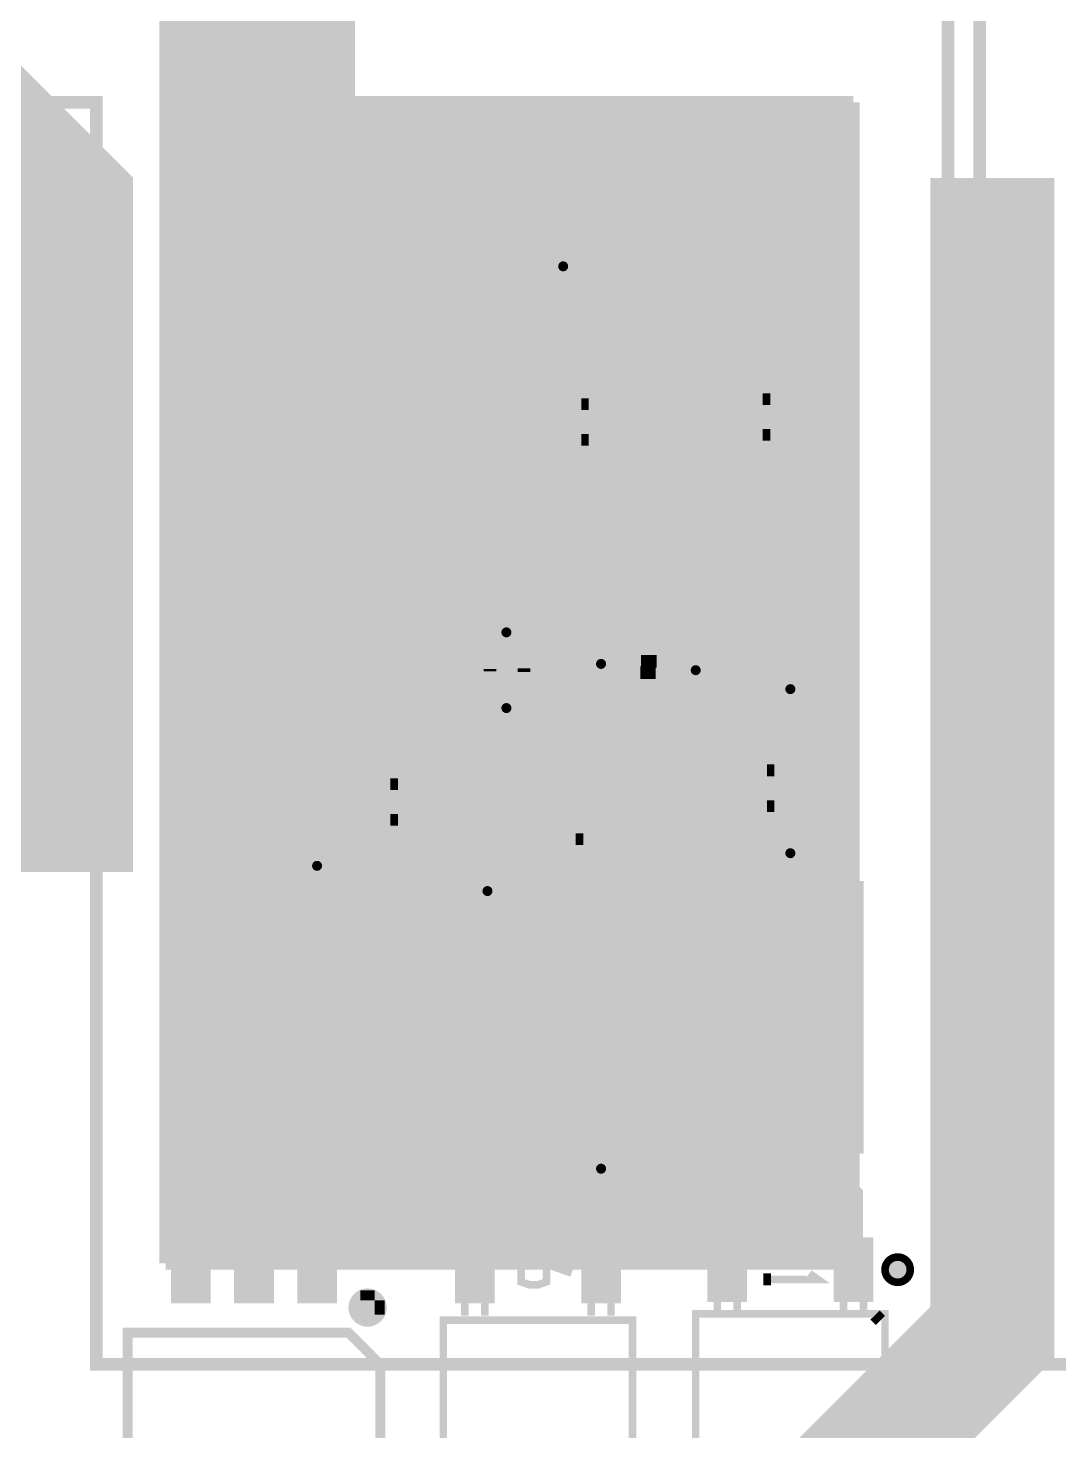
# Model space of a CAD drawing. Extents: x -11 to 221, y -93 to 178.
# Drawn here: x 67.21 to 87.96, y 118.04 to 146.27 of the extents above; entities that cross this region are included whole.
import ezdxf

# ---------------------------------------------------------------- set-up
doc = ezdxf.new("R2010")
doc.units = 0
doc.header["$MEASUREMENT"] = 0
doc.layers.get('0').update_dxf_attribs({"linetype": 'CONTINUOUS'})
for name, color, linetype in [('26-349-0_BOT', 7, 'CONTINUOUS'), ('26-349-0_DRD', 7, 'CONTINUOUS'), ('26-349-0_DRL', 2, 'CONTINUOUS'), ('26-349-0_FAB', 1, 'CONTINUOUS'), ('26-349-0_IN1', 3, 'CONTINUOUS'), ('26-349-0_IN2', 5, 'CONTINUOUS'), ('26-349-0_SMT', 14, 'CONTINUOUS'), ('26-349-0_SPT', 9, 'CONTINUOUS'), ('26-349-0_SST', 12, 'CONTINUOUS'), ('26-349-0_TOP', 11, 'CONTINUOUS'), ('THRUHOLE_TAP', 15, 'CONTINUOUS')]:
    doc.layers.add(name, color=color, linetype=linetype)

# ---------------------------------------------------------------- blocks, each defined once
blk = doc.blocks.new('ROUND_78')
at = {"const_width": 0.29972}
blk.add_lwpolyline([(-0.14986, 0, 1), (0.14986, 0, 1)], format="xyb", close=True, dxfattribs=at)
blk = doc.blocks.new('ROUND_82')
at = {"const_width": 0.29972}
blk.add_lwpolyline([(-0.14986, 0, 1), (0.14986, 0, 1)], format="xyb", close=True, dxfattribs=at)
blk = doc.blocks.new('ROUND_102')
at = {"const_width": 0.10033}
blk.add_lwpolyline([(-0.050164, 0, 1), (0.050164, 0, 1)], format="xyb", close=True, dxfattribs=at)
blk = doc.blocks.new('RECTANGLE_3')
blk.add_solid([(0.4826, 0.4064), (0.4826, -0.4064), (-0.4826, 0.4064), (-0.4826, -0.4064)])
blk = doc.blocks.new('RECTANGLE_5')
blk.add_solid([(0.63627, 0.51308), (0.63627, -0.51308), (-0.63627, 0.51308), (-0.63627, -0.51308)])
blk = doc.blocks.new('RECTANGLE_13')
blk.add_solid([(0.9017, 0.508), (0.9017, -0.508), (-0.9017, 0.508), (-0.9017, -0.508)])
blk = doc.blocks.new('RECTANGLE_17')
blk.add_solid([(0.508, 0.635), (0.508, -0.635), (-0.508, 0.635), (-0.508, -0.635)])
blk = doc.blocks.new('RECTANGLE_11')
blk.add_solid([(0.40005, 0.84963), (0.40005, -0.84963), (-0.40005, 0.84963), (-0.40005, -0.84963)])
blk = doc.blocks.new('RECTANGLE_12')
blk.add_solid([(0.40005, 0.65024), (0.40005, -0.65024), (-0.40005, 0.65024), (-0.40005, -0.65024)])
blk = doc.blocks.new('ROUND_88')
at = {"const_width": 0.10033}
blk.add_lwpolyline([(-0.050164, 0, 1), (0.050164, 0, 1)], format="xyb", close=True, dxfattribs=at)

msp = doc.modelspace()

# ---------------------------------------------------------------- linework, layer by layer
at = {"layer": '26-349-0_DRD', "const_width": 0.254}
for points in [[(76.708, 142.748), (76.708, 140.208)], [(79.248, 142.748), (76.708, 142.748)], [(79.248, 142.748), (76.708, 140.208)], [(79.248, 140.208), (76.708, 142.748)], [(76.708, 142.748), (76.708, 140.208)], [(79.248, 142.748), (76.708, 142.748)], [(79.248, 142.748), (76.708, 140.208)], [(79.248, 140.208), (76.708, 142.748)], [(79.248, 140.208), (79.248, 142.748)], [(79.248, 140.208), (79.248, 142.748)], [(76.708, 140.208), (79.248, 140.208)], [(76.708, 140.208), (79.248, 140.208)], [(75.565, 135.382), (75.565, 132.842)], [(78.105, 135.382), (75.565, 135.382)], [(78.105, 135.382), (75.565, 132.842)], [(78.105, 132.842), (75.565, 135.382)], [(75.565, 135.382), (75.565, 132.842)], [(78.105, 135.382), (75.565, 135.382)], [(78.105, 135.382), (75.565, 132.842)], [(78.105, 132.842), (75.565, 135.382)], [(75.565, 135.382), (75.565, 132.842)], [(78.105, 135.382), (75.565, 135.382)], [(78.105, 135.382), (75.565, 132.842)], [(78.105, 132.842), (75.565, 135.382)], [(78.105, 132.842), (78.105, 135.382)], [(78.105, 132.842), (78.105, 135.382)], [(78.105, 132.842), (78.105, 135.382)], [(77.47, 134.747), (77.47, 132.207)], [(80.01, 134.747), (77.47, 134.747)], [(80.01, 134.747), (77.47, 132.207)], [(80.01, 132.207), (77.47, 134.747)], [(77.47, 134.747), (77.47, 132.207)], [(80.01, 134.747), (77.47, 134.747)], [(80.01, 134.747), (77.47, 132.207)], [(80.01, 132.207), (77.47, 134.747)], [(79.375, 134.62), (79.375, 132.08)], [(81.915, 134.62), (79.375, 134.62)], [(81.915, 134.62), (79.375, 132.08)], [(81.915, 132.08), (79.375, 134.62)], [(80.01, 132.207), (80.01, 134.747)], [(80.01, 132.207), (80.01, 134.747)], [(81.915, 132.08), (81.915, 134.62)], [(81.28, 134.239), (81.28, 131.699)], [(83.82, 134.239), (81.28, 134.239)], [(83.82, 134.239), (81.28, 131.699)], [(83.82, 131.699), (81.28, 134.239)], [(83.82, 131.699), (83.82, 134.239)], [(75.565, 133.858), (75.565, 131.318)], [(78.105, 133.858), (75.565, 133.858)], [(78.105, 133.858), (75.565, 131.318)], [(78.105, 131.318), (75.565, 133.858)], [(75.565, 133.858), (75.565, 131.318)], [(78.105, 133.858), (75.565, 133.858)], [(78.105, 133.858), (75.565, 131.318)], [(78.105, 131.318), (75.565, 133.858)], [(78.105, 131.318), (78.105, 133.858)], [(78.105, 131.318), (78.105, 133.858)], [(75.565, 132.842), (78.105, 132.842)], [(75.565, 132.842), (78.105, 132.842)], [(75.565, 132.842), (78.105, 132.842)], [(77.47, 132.207), (80.01, 132.207)], [(77.47, 132.207), (80.01, 132.207)], [(79.375, 132.08), (81.915, 132.08)], [(81.28, 131.699), (83.82, 131.699)], [(75.565, 131.318), (78.105, 131.318)], [(75.565, 131.318), (78.105, 131.318)], [(81.28, 130.937), (81.28, 128.397)], [(83.82, 130.937), (81.28, 130.937)], [(83.82, 130.937), (81.28, 128.397)], [(83.82, 128.397), (81.28, 130.937)], [(81.28, 130.937), (81.28, 128.397)], [(83.82, 130.937), (81.28, 130.937)], [(83.82, 130.937), (81.28, 128.397)], [(83.82, 128.397), (81.28, 130.937)], [(83.82, 128.397), (83.82, 130.937)], [(83.82, 128.397), (83.82, 130.937)], [(71.755, 130.683), (71.755, 128.143)], [(74.295, 130.683), (71.755, 130.683)], [(74.295, 130.683), (71.755, 128.143)], [(74.295, 128.143), (71.755, 130.683)], [(71.755, 130.683), (71.755, 128.143)], [(74.295, 130.683), (71.755, 130.683)], [(74.295, 130.683), (71.755, 128.143)], [(74.295, 128.143), (71.755, 130.683)], [(74.295, 128.143), (74.295, 130.683)], [(74.295, 128.143), (74.295, 130.683)], [(77.724, 127.635), (75.184, 130.175), (75.184, 127.635)], [(75.184, 130.175), (75.184, 127.635)], [(77.724, 130.175), (75.184, 130.175)], [(77.724, 130.175), (75.184, 127.635)], [(77.724, 130.175), (75.184, 130.175)], [(77.724, 130.175), (75.184, 127.635)], [(77.724, 127.635), (75.184, 130.175)], [(77.724, 127.635), (77.724, 130.175)], [(77.724, 127.635), (77.724, 130.175)], [(81.28, 128.397), (83.82, 128.397)], [(81.28, 128.397), (83.82, 128.397)], [(71.755, 128.143), (74.295, 128.143)], [(71.755, 128.143), (74.295, 128.143)], [(75.184, 127.635), (77.724, 127.635)], [(75.184, 127.635), (77.724, 127.635)], [(77.47, 124.587), (77.47, 122.047)], [(80.01, 124.587), (77.47, 124.587)], [(80.01, 124.587), (77.47, 122.047)], [(80.01, 122.047), (77.47, 124.587)], [(80.01, 122.047), (80.01, 124.587)], [(77.47, 122.047), (80.01, 122.047)]]:
    msp.add_lwpolyline(points, dxfattribs=at)
at = {"layer": '26-349-0_DRL', "const_width": 2.49936}
for points in [[(68.072, 129.286), (68.072, 142.748), (66.04, 144.78), (49.657, 144.78), (48.006, 146.431), (32.893, 146.431), (11.684, 167.64), (8.128, 167.64)], [(68.199, 116.586), (83.185, 116.586), (86.614, 120.015), (86.614, 143.256)]]:
    msp.add_lwpolyline(points, dxfattribs=at)
at = {"layer": '26-349-0_FAB', "const_width": 0.254}
for points in [[(1.27, 146.05), (0, 146.05), (0, 154.94), (10.16, 154.94), (10.16, 173.99), (85.725, 173.99), (85.725, 119.38), (68.58, 119.38), (68.58, 144.78), (33.655, 144.78), (29.21, 149.225), (29.21, 153.67), (10.16, 153.67), (10.16, 146.05), (1.27, 146.05)], [(86.36, 119.38), (180.34, 119.38), (180.34, 173.99), (86.36, 173.99), (86.36, 119.38)]]:
    msp.add_lwpolyline(points, dxfattribs=at)
at = {"layer": '26-349-0_IN1', "const_width": 0.254}
for points in [[(70.3326, 174.625), (70.3326, 121.412)], [(70.5612, 174.625), (70.5612, 121.412)], [(70.7898, 174.625), (70.7898, 121.412)], [(71.0184, 174.625), (71.0184, 121.412)], [(71.247, 174.625), (71.247, 121.412)], [(71.4756, 174.625), (71.4756, 121.412)], [(71.7042, 174.625), (71.7042, 121.412)], [(71.9328, 174.625), (71.9328, 121.412)], [(72.1614, 174.625), (72.1614, 121.412)], [(72.39, 174.625), (72.39, 121.412)], [(72.6186, 174.625), (72.6186, 121.412)], [(72.8472, 174.625), (72.8472, 121.412)], [(73.0758, 174.625), (73.0758, 121.412)], [(73.3044, 174.625), (73.3044, 121.412)], [(73.533, 174.625), (73.533, 121.412)], [(73.66, 174.625), (73.66, 144.78)], [(70.104, 155.69692), (70.104, 121.412)], [(69.977, 146.558), (69.977, 121.412)], [(73.66, 146.3294), (69.977, 146.3294)], [(73.66, 146.1008), (69.977, 146.1008)], [(73.66, 145.8722), (69.977, 145.8722)], [(73.66, 145.6436), (69.977, 145.6436)], [(73.66, 145.415), (69.977, 145.415)], [(73.66, 145.1864), (69.977, 145.1864)], [(73.66, 144.9578), (69.977, 144.9578)], [(83.82, 144.7292), (69.977, 144.7292)], [(83.82, 144.78), (73.66, 144.78)], [(73.7616, 144.78), (73.7616, 121.412)], [(73.9902, 144.78), (73.9902, 121.412)], [(74.2188, 144.78), (74.2188, 121.412)], [(74.4474, 144.78), (74.4474, 121.412)], [(74.676, 144.78), (74.676, 121.412)], [(74.9046, 144.78), (74.9046, 121.412)], [(75.1332, 144.78), (75.1332, 121.412)], [(75.3618, 144.78), (75.3618, 121.412)], [(75.5904, 144.78), (75.5904, 121.412)], [(75.819, 144.78), (75.819, 129.40284)], [(76.0476, 144.78), (76.0476, 134.29234)], [(76.2762, 144.78), (76.2762, 134.69366)], [(76.5048, 144.78), (76.5048, 134.8486)], [(76.7334, 144.78), (76.7334, 134.9121)], [(76.962, 144.78), (76.962, 134.90956)], [(77.1906, 144.78), (77.1906, 141.65834)], [(77.4192, 144.78), (77.4192, 142.05966)], [(77.6478, 144.78), (77.6478, 142.2146)], [(77.8764, 144.78), (77.8764, 142.2781)], [(78.105, 144.78), (78.105, 142.27556)], [(78.3336, 144.78), (78.3336, 142.2019)], [(78.5622, 144.78), (78.5622, 142.03426)], [(78.7908, 144.78), (78.7908, 134.28218)], [(79.0194, 144.78), (79.0194, 134.23392)], [(79.248, 144.78), (79.248, 134.10438)], [(79.4766, 144.78), (79.4766, 133.8072)], [(79.7052, 144.78), (79.7052, 121.412)], [(79.9338, 144.78), (79.9338, 133.73354)], [(80.1624, 144.78), (80.1624, 133.9977)], [(80.391, 144.78), (80.391, 134.11708)], [(80.6196, 144.78), (80.6196, 134.15772)], [(80.8482, 144.78), (80.8482, 134.13232)], [(81.0768, 144.78), (81.0768, 134.03326)], [(81.3054, 144.78), (81.3054, 133.81482)], [(81.534, 144.78), (81.534, 121.412)], [(81.7626, 144.78), (81.7626, 121.412)], [(81.9912, 144.78), (81.9912, 121.412)], [(82.2198, 144.78), (82.2198, 121.412)], [(82.4484, 144.78), (82.4484, 121.412)], [(82.677, 144.78), (82.677, 121.412)], [(82.9056, 144.78), (82.9056, 121.412)], [(83.1342, 144.78), (83.1342, 121.412)], [(83.3628, 144.78), (83.3628, 121.412)], [(83.5914, 144.78), (83.5914, 121.412)], [(83.82, 144.78), (83.82, 121.412)], [(83.82, 144.5006), (69.977, 144.5006)], [(83.82, 144.272), (69.977, 144.272)], [(83.82, 144.0434), (69.977, 144.0434)], [(83.82, 143.8148), (69.977, 143.8148)], [(83.82, 143.5862), (69.977, 143.5862)], [(83.82, 143.3576), (69.977, 143.3576)], [(83.82, 143.129), (69.977, 143.129)], [(83.82, 142.9004), (69.977, 142.9004)], [(83.82, 142.6718), (69.977, 142.6718)], [(83.82, 142.4432), (69.977, 142.4432)], [(77.64526, 142.2146), (69.977, 142.2146)], [(83.82, 142.2146), (78.3082, 142.2146)], [(77.35062, 141.986), (69.977, 141.986)], [(83.82, 141.986), (78.60538, 141.986)], [(77.21854, 141.7574), (69.977, 141.7574)], [(83.82, 141.7574), (78.73492, 141.7574)], [(77.17028, 141.5288), (69.977, 141.5288)], [(83.82, 141.5288), (78.78318, 141.5288)], [(77.1906, 141.3002), (69.977, 141.3002)], [(77.2795, 141.0716), (69.977, 141.0716)], [(77.1906, 141.29766), (77.1906, 134.8359)], [(83.82, 141.0716), (78.6765, 141.0716)], [(83.82, 141.3002), (78.7654, 141.3002)], [(77.47762, 140.843), (69.977, 140.843)], [(77.4192, 140.8938), (77.4192, 134.66826)], [(83.82, 140.843), (78.47584, 140.843)], [(78.5622, 140.9192), (78.5622, 134.2644)], [(83.82, 140.6144), (69.977, 140.6144)], [(77.6478, 140.7414), (77.6478, 121.412)], [(77.8764, 140.67536), (77.8764, 121.412)], [(78.105, 140.68044), (78.105, 133.97484)], [(78.3336, 140.75156), (78.3336, 134.1755)], [(83.82, 140.3858), (69.977, 140.3858)], [(83.82, 140.1572), (69.977, 140.1572)], [(83.82, 139.9286), (69.977, 139.9286)], [(83.82, 139.7), (69.977, 139.7)], [(83.82, 139.4714), (69.977, 139.4714)], [(83.82, 139.2428), (69.977, 139.2428)], [(83.82, 139.0142), (69.977, 139.0142)], [(83.82, 138.7856), (69.977, 138.7856)], [(83.82, 138.557), (69.977, 138.557)], [(83.82, 138.3284), (69.977, 138.3284)], [(83.82, 138.0998), (69.977, 138.0998)], [(83.82, 137.8712), (69.977, 137.8712)], [(83.82, 137.6426), (69.977, 137.6426)], [(83.82, 137.414), (69.977, 137.414)], [(83.82, 137.1854), (69.977, 137.1854)], [(83.82, 136.9568), (69.977, 136.9568)], [(83.82, 136.7282), (69.977, 136.7282)], [(83.82, 136.4996), (69.977, 136.4996)], [(83.82, 136.271), (69.977, 136.271)], [(83.82, 136.0424), (69.977, 136.0424)], [(83.82, 135.8138), (69.977, 135.8138)], [(83.82, 135.5852), (69.977, 135.5852)], [(83.82, 135.3566), (69.977, 135.3566)], [(83.82, 135.128), (69.977, 135.128)], [(76.65466, 134.8994), (69.977, 134.8994)], [(83.82, 134.8994), (77.01534, 134.8994)], [(76.2508, 134.6708), (69.977, 134.6708)], [(83.82, 134.6708), (77.41666, 134.6708)], [(76.0984, 134.4422), (69.977, 134.4422)], [(83.82, 134.4422), (77.5716, 134.4422)], [(76.03236, 134.2136), (69.977, 134.2136)], [(78.40726, 134.2136), (77.6351, 134.2136)], [(83.82, 134.2136), (79.0702, 134.2136)], [(76.03744, 133.985), (69.977, 133.985)], [(76.10856, 133.7564), (69.977, 133.7564)], [(76.0476, 133.93166), (76.0476, 132.76834)], [(77.98054, 133.7564), (77.5589, 133.7564)], [(78.11262, 133.985), (77.63256, 133.985)], [(80.14462, 133.985), (79.36738, 133.985)], [(79.9465, 133.7564), (79.49692, 133.7564)], [(83.82, 133.985), (81.14284, 133.985)], [(83.82, 133.7564), (81.3435, 133.7564)], [(76.2762, 133.5278), (69.977, 133.5278)], [(76.2762, 133.5278), (76.2762, 133.16966)], [(77.93228, 133.5278), (77.39126, 133.5278)], [(77.4192, 133.5532), (77.4192, 133.14426)], [(79.8576, 133.5278), (79.54518, 133.5278)], [(83.82, 133.5278), (81.4324, 133.5278)], [(76.45146, 133.2992), (69.977, 133.2992)], [(76.5048, 133.3754), (76.5048, 133.3246)], [(77.1906, 133.38556), (77.1906, 133.3119)], [(77.9526, 133.2992), (77.21854, 133.2992)], [(79.4766, 133.14426), (79.4766, 123.6472)], [(79.83728, 133.2992), (79.5274, 133.2992)], [(83.82, 133.2992), (81.45018, 133.2992)], [(76.1873, 133.0706), (69.977, 133.0706)], [(78.0415, 133.0706), (77.4827, 133.0706)], [(78.105, 132.97662), (78.105, 123.81484)], [(79.88554, 133.0706), (79.4385, 133.0706)], [(79.9338, 132.96646), (79.9338, 121.412)], [(81.3054, 132.88518), (81.3054, 121.412)], [(83.82, 133.0706), (81.40192, 133.0706)], [(76.06792, 132.842), (69.977, 132.842)], [(76.02728, 132.6134), (69.977, 132.6134)], [(78.23962, 132.842), (77.60208, 132.842)], [(80.31226, 132.6134), (77.64272, 132.6134)], [(78.3336, 132.7785), (78.3336, 124.0155)], [(78.5622, 132.6896), (78.5622, 124.1044)], [(78.7908, 132.66928), (78.7908, 124.12218)], [(79.0194, 132.71754), (79.0194, 124.07392)], [(80.01762, 132.842), (79.23784, 132.842)], [(79.248, 132.84962), (79.248, 123.94438)], [(80.1624, 132.7023), (80.1624, 121.412)], [(80.391, 132.58292), (80.391, 121.412)], [(83.82, 132.6134), (80.9752, 132.6134)], [(81.0768, 132.66674), (81.0768, 121.412)], [(83.82, 132.842), (81.27238, 132.842)], [(76.05268, 132.3848), (69.977, 132.3848)], [(76.0476, 132.40766), (76.0476, 129.6035)], [(83.82, 132.3848), (77.61732, 132.3848)], [(80.6196, 132.54228), (80.6196, 121.412)], [(80.8482, 132.56768), (80.8482, 121.412)], [(76.15174, 132.1562), (69.977, 132.1562)], [(77.4192, 132.0292), (77.4192, 121.412)], [(83.82, 132.1562), (77.51826, 132.1562)], [(76.37018, 131.9276), (69.977, 131.9276)], [(76.2762, 132.0038), (76.2762, 129.6924)], [(76.5048, 131.8514), (76.5048, 129.71018)], [(76.7334, 131.78536), (76.7334, 129.66192)], [(76.962, 131.79044), (76.962, 129.53238)], [(77.1906, 131.86156), (77.1906, 129.2352)], [(83.82, 131.9276), (77.29982, 131.9276)], [(83.82, 131.699), (69.977, 131.699)], [(83.82, 131.4704), (69.977, 131.4704)], [(83.82, 131.2418), (69.977, 131.2418)], [(83.82, 131.0132), (69.977, 131.0132)], [(83.82, 130.7846), (69.977, 130.7846)], [(83.82, 130.556), (69.977, 130.556)], [(83.82, 130.3274), (69.977, 130.3274)], [(83.82, 130.0988), (69.977, 130.0988)], [(83.82, 129.8702), (69.977, 129.8702)], [(76.12126, 129.6416), (69.977, 129.6416)], [(83.82, 129.6416), (76.7842, 129.6416)], [(75.82662, 129.413), (69.977, 129.413)], [(83.82, 129.413), (77.08138, 129.413)], [(75.69454, 129.1844), (69.977, 129.1844)], [(75.64628, 128.9558), (69.977, 128.9558)], [(83.82, 129.1844), (77.21092, 129.1844)], [(83.82, 128.9558), (77.25918, 128.9558)], [(75.6666, 128.7272), (69.977, 128.7272)], [(83.82, 128.7272), (77.2414, 128.7272)], [(75.7555, 128.4986), (69.977, 128.4986)], [(75.819, 128.40462), (75.819, 121.412)], [(83.82, 128.4986), (77.1525, 128.4986)], [(77.1906, 128.57226), (77.1906, 121.412)], [(75.95362, 128.27), (69.977, 128.27)], [(76.0476, 128.2065), (76.0476, 121.412)], [(76.2762, 128.1176), (76.2762, 121.412)], [(76.5048, 128.09728), (76.5048, 121.412)], [(76.7334, 128.14554), (76.7334, 121.412)], [(83.82, 128.27), (76.95184, 128.27)], [(76.962, 128.27762), (76.962, 121.412)], [(83.82, 128.0414), (69.977, 128.0414)], [(83.82, 127.8128), (69.977, 127.8128)], [(83.82, 127.5842), (69.977, 127.5842)], [(83.82, 127.3556), (69.977, 127.3556)], [(83.82, 127.127), (69.977, 127.127)], [(83.82, 126.8984), (69.977, 126.8984)], [(83.82, 126.6698), (69.977, 126.6698)], [(83.82, 126.4412), (69.977, 126.4412)], [(83.82, 126.2126), (69.977, 126.2126)], [(83.82, 125.984), (69.977, 125.984)], [(83.82, 125.7554), (69.977, 125.7554)], [(83.82, 125.5268), (69.977, 125.5268)], [(83.82, 125.2982), (69.977, 125.2982)], [(83.82, 125.0696), (69.977, 125.0696)], [(83.82, 124.841), (69.977, 124.841)], [(83.82, 124.6124), (69.977, 124.6124)], [(83.82, 124.3838), (69.977, 124.3838)], [(83.82, 124.1552), (69.977, 124.1552)], [(78.20914, 123.9266), (69.977, 123.9266)], [(83.82, 123.9266), (79.26832, 123.9266)], [(78.02626, 123.698), (69.977, 123.698)], [(83.82, 123.698), (79.4512, 123.698)], [(77.94752, 123.4694), (69.977, 123.4694)], [(83.82, 123.4694), (79.53248, 123.4694)], [(77.93482, 123.2408), (69.977, 123.2408)], [(77.9907, 123.0122), (69.977, 123.0122)], [(79.4766, 122.98426), (79.4766, 121.412)], [(83.82, 123.0122), (79.48676, 123.0122)], [(83.82, 123.2408), (79.54264, 123.2408)], [(78.13294, 122.7836), (69.977, 122.7836)], [(78.105, 122.81662), (78.105, 121.412)], [(83.82, 122.7836), (79.34706, 122.7836)], [(78.47076, 122.555), (69.977, 122.555)], [(78.3336, 122.6185), (78.3336, 121.412)], [(78.5622, 122.5296), (78.5622, 121.412)], [(78.7908, 122.50928), (78.7908, 121.412)], [(83.82, 122.555), (79.0067, 122.555)], [(79.0194, 122.55754), (79.0194, 121.412)], [(79.248, 122.68962), (79.248, 121.412)], [(83.82, 122.3264), (69.977, 122.3264)], [(83.82, 122.0978), (69.977, 122.0978)], [(83.82, 121.8692), (69.977, 121.8692)], [(83.82, 121.6406), (69.977, 121.6406)], [(83.82, 121.412), (69.977, 121.412)]]:
    msp.add_lwpolyline(points, dxfattribs=at)
for points in [[(77.978, 142.28572, 0.4142136), (77.17028, 141.478)], [(78.78572, 141.478, 0.4142136), (77.978, 142.28572)], [(77.17028, 141.478, 0.4142136), (77.978, 140.67028)], [(77.978, 140.67028, 0.4142136), (78.78572, 141.478)], [(76.835, 134.91972, 0.4142136), (76.02728, 134.112)], [(76.835, 134.91972, 0.4142136), (76.02728, 134.112)], [(77.64272, 134.112, 0.4142136), (76.835, 134.91972)], [(77.64272, 134.112, 0.4142136), (76.835, 134.91972)], [(78.74, 134.28472, 0.4142136), (77.93228, 133.477)], [(78.74, 134.28472, 0.4142136), (77.93228, 133.477)], [(79.54772, 133.477, 0.4142136), (78.74, 134.28472)], [(79.54772, 133.477, 0.4142136), (78.74, 134.28472)], [(76.02728, 134.112, 0.3178911), (76.56576, 133.35)], [(76.02728, 134.112, 0.3178911), (76.56576, 133.35)], [(77.1017, 133.35, 0.3187081), (77.64272, 134.112)], [(77.1017, 133.35, 0.3187081), (77.64272, 134.112)], [(80.645, 134.15772, 0.4142136), (79.83728, 133.35)], [(81.45272, 133.35, 0.4142136), (80.645, 134.15772)], [(77.93228, 133.477, 0.4142136), (78.74, 132.66928)], [(77.93228, 133.477, 0.4142136), (78.74, 132.66928)], [(78.74, 132.66928, 0.4142136), (79.54772, 133.477)], [(78.74, 132.66928, 0.4142136), (79.54772, 133.477)], [(76.56576, 133.35, 0.3178916), (76.02728, 132.588)], [(77.64272, 132.588, 0.3187087), (77.1017, 133.35)], [(79.83728, 133.35, 0.4142136), (80.645, 132.54228)], [(80.645, 132.54228, 0.4142136), (81.45272, 133.35)], [(76.02728, 132.588, 0.4142136), (76.835, 131.78028)], [(76.835, 131.78028, 0.4142136), (77.64272, 132.588)], [(76.454, 129.71272, 0.4142136), (75.64628, 128.905)], [(76.454, 129.71272, 0.4142136), (75.64628, 128.905)], [(77.26172, 128.905, 0.4142136), (76.454, 129.71272)], [(77.26172, 128.905, 0.4142136), (76.454, 129.71272)], [(75.64628, 128.905, 0.4142136), (76.454, 128.09728)], [(75.64628, 128.905, 0.4142136), (76.454, 128.09728)], [(76.454, 128.09728, 0.4142136), (77.26172, 128.905)], [(76.454, 128.09728, 0.4142136), (77.26172, 128.905)], [(78.74, 124.12472, 0.4142136), (77.93228, 123.317)], [(79.54772, 123.317, 0.4142136), (78.74, 124.12472)], [(77.93228, 123.317, 0.4142136), (78.74, 122.50928)], [(78.74, 122.50928, 0.4142136), (79.54772, 123.317)]]:
    msp.add_lwpolyline(points, format="xyb", dxfattribs=at)
at = {"layer": '26-349-0_IN2', "const_width": 0.254}
for points in [[(70.3326, 174.625), (70.3326, 121.412)], [(70.5612, 174.625), (70.5612, 121.412)], [(70.7898, 174.625), (70.7898, 121.412)], [(71.0184, 174.625), (71.0184, 121.412)], [(71.247, 174.625), (71.247, 121.412)], [(71.4756, 174.625), (71.4756, 121.412)], [(71.7042, 174.625), (71.7042, 121.412)], [(71.9328, 174.625), (71.9328, 121.412)], [(72.1614, 174.625), (72.1614, 121.412)], [(72.39, 174.625), (72.39, 129.91084)], [(72.6186, 174.625), (72.6186, 130.1115)], [(72.8472, 174.625), (72.8472, 130.2004)], [(73.0758, 174.625), (73.0758, 130.21818)], [(73.3044, 174.625), (73.3044, 130.16992)], [(73.533, 174.625), (73.533, 130.04038)], [(73.66, 174.625), (73.66, 144.78)], [(70.104, 155.69692), (70.104, 121.412)], [(69.977, 146.558), (69.977, 121.412)], [(73.66, 146.3294), (69.977, 146.3294)], [(73.66, 146.1008), (69.977, 146.1008)], [(73.66, 145.8722), (69.977, 145.8722)], [(73.66, 145.6436), (69.977, 145.6436)], [(73.66, 145.415), (69.977, 145.415)], [(73.66, 145.1864), (69.977, 145.1864)], [(73.66, 144.9578), (69.977, 144.9578)], [(83.82, 144.78), (83.82, 121.412), (69.977, 121.412)], [(83.82, 144.7292), (69.977, 144.7292)], [(83.82, 144.78), (73.66, 144.78)], [(73.7616, 144.78), (73.7616, 129.7432)], [(73.9902, 144.78), (73.9902, 121.412)], [(74.2188, 144.78), (74.2188, 121.412)], [(74.4474, 144.78), (74.4474, 121.412)], [(74.676, 144.78), (74.676, 121.412)], [(74.9046, 144.78), (74.9046, 121.412)], [(75.1332, 144.78), (75.1332, 121.412)], [(75.3618, 144.78), (75.3618, 121.412)], [(75.5904, 144.78), (75.5904, 121.412)], [(75.819, 144.78), (75.819, 121.412)], [(76.0476, 144.78), (76.0476, 121.412)], [(76.2762, 144.78), (76.2762, 121.412)], [(76.5048, 144.78), (76.5048, 121.412)], [(76.7334, 144.78), (76.7334, 121.412)], [(76.962, 144.78), (76.962, 121.412)], [(77.1906, 144.78), (77.1906, 121.412)], [(77.4192, 144.78), (77.4192, 121.412)], [(77.6478, 144.78), (77.6478, 121.412)], [(77.8764, 144.78), (77.8764, 121.412)], [(78.105, 144.78), (78.105, 121.412)], [(78.3336, 144.78), (78.3336, 121.412)], [(78.5622, 144.78), (78.5622, 121.412)], [(78.7908, 144.78), (78.7908, 121.412)], [(79.0194, 144.78), (79.0194, 121.412)], [(79.248, 144.78), (79.248, 121.412)], [(79.4766, 144.78), (79.4766, 121.412)], [(79.7052, 144.78), (79.7052, 121.412)], [(79.9338, 144.78), (79.9338, 121.412)], [(80.1624, 144.78), (80.1624, 121.412)], [(80.391, 144.78), (80.391, 121.412)], [(80.6196, 144.78), (80.6196, 121.412)], [(80.8482, 144.78), (80.8482, 121.412)], [(81.0768, 144.78), (81.0768, 121.412)], [(81.3054, 144.78), (81.3054, 121.412)], [(81.534, 144.78), (81.534, 121.412)], [(81.7626, 144.78), (81.7626, 133.14934)], [(81.9912, 144.78), (81.9912, 133.55066)], [(82.2198, 144.78), (82.2198, 133.7056)], [(82.4484, 144.78), (82.4484, 133.7691)], [(82.677, 144.78), (82.677, 133.76656)], [(82.9056, 144.78), (82.9056, 133.6929)], [(83.1342, 144.78), (83.1342, 133.52526)], [(83.3628, 144.78), (83.3628, 121.412)], [(83.5914, 144.78), (83.5914, 121.412)], [(83.82, 144.5006), (69.977, 144.5006)], [(83.82, 144.272), (69.977, 144.272)], [(83.82, 144.0434), (69.977, 144.0434)], [(83.82, 143.8148), (69.977, 143.8148)], [(83.82, 143.5862), (69.977, 143.5862)], [(83.82, 143.3576), (69.977, 143.3576)], [(83.82, 143.129), (69.977, 143.129)], [(83.82, 142.9004), (69.977, 142.9004)], [(83.82, 142.6718), (69.977, 142.6718)], [(83.82, 142.4432), (69.977, 142.4432)], [(83.82, 142.2146), (69.977, 142.2146)], [(83.82, 141.986), (69.977, 141.986)], [(83.82, 141.7574), (69.977, 141.7574)], [(83.82, 141.5288), (69.977, 141.5288)], [(83.82, 141.3002), (69.977, 141.3002)], [(83.82, 141.0716), (69.977, 141.0716)], [(83.82, 140.843), (69.977, 140.843)], [(83.82, 140.6144), (69.977, 140.6144)], [(83.82, 140.3858), (69.977, 140.3858)], [(83.82, 140.1572), (69.977, 140.1572)], [(83.82, 139.9286), (69.977, 139.9286)], [(83.82, 139.7), (69.977, 139.7)], [(83.82, 139.4714), (69.977, 139.4714)], [(83.82, 139.2428), (69.977, 139.2428)], [(83.82, 139.0142), (69.977, 139.0142)], [(83.82, 138.7856), (69.977, 138.7856)], [(83.82, 138.557), (69.977, 138.557)], [(83.82, 138.3284), (69.977, 138.3284)], [(83.82, 138.0998), (69.977, 138.0998)], [(83.82, 137.8712), (69.977, 137.8712)], [(83.82, 137.6426), (69.977, 137.6426)], [(83.82, 137.414), (69.977, 137.414)], [(83.82, 137.1854), (69.977, 137.1854)], [(83.82, 136.9568), (69.977, 136.9568)], [(83.82, 136.7282), (69.977, 136.7282)], [(83.82, 136.4996), (69.977, 136.4996)], [(83.82, 136.271), (69.977, 136.271)], [(83.82, 136.0424), (69.977, 136.0424)], [(83.82, 135.8138), (69.977, 135.8138)], [(83.82, 135.5852), (69.977, 135.5852)], [(83.82, 135.3566), (69.977, 135.3566)], [(83.82, 135.128), (69.977, 135.128)], [(83.82, 134.8994), (69.977, 134.8994)], [(83.82, 134.6708), (69.977, 134.6708)], [(83.82, 134.4422), (69.977, 134.4422)], [(83.82, 134.2136), (69.977, 134.2136)], [(83.82, 133.985), (69.977, 133.985)], [(82.36966, 133.7564), (69.977, 133.7564)], [(83.82, 133.7564), (82.73034, 133.7564)], [(81.9658, 133.5278), (69.977, 133.5278)], [(83.82, 133.5278), (83.13166, 133.5278)], [(81.8134, 133.2992), (69.977, 133.2992)], [(83.82, 133.2992), (83.2866, 133.2992)], [(81.74736, 133.0706), (69.977, 133.0706)], [(83.82, 133.0706), (83.3501, 133.0706)], [(81.75244, 132.842), (69.977, 132.842)], [(81.82356, 132.6134), (69.977, 132.6134)], [(81.7626, 132.78866), (81.7626, 129.84734)], [(83.82, 132.6134), (83.2739, 132.6134)], [(83.82, 132.842), (83.34756, 132.842)], [(81.9912, 132.3848), (69.977, 132.3848)], [(81.9912, 132.3848), (81.9912, 130.24866)], [(83.82, 132.3848), (83.10626, 132.3848)], [(83.1342, 132.4102), (83.1342, 130.22326)], [(83.82, 132.1562), (69.977, 132.1562)], [(82.2198, 132.2324), (82.2198, 130.4036)], [(82.4484, 132.16636), (82.4484, 130.4671)], [(82.677, 132.17144), (82.677, 130.46456)], [(82.9056, 132.24256), (82.9056, 130.3909)], [(83.82, 131.9276), (69.977, 131.9276)], [(83.82, 131.699), (69.977, 131.699)], [(83.82, 131.4704), (69.977, 131.4704)], [(83.82, 131.2418), (69.977, 131.2418)], [(83.82, 131.0132), (69.977, 131.0132)], [(83.82, 130.7846), (69.977, 130.7846)], [(83.82, 130.556), (69.977, 130.556)], [(82.08518, 130.3274), (69.977, 130.3274)], [(83.82, 130.3274), (83.01482, 130.3274)], [(72.59828, 130.0988), (69.977, 130.0988)], [(81.86674, 130.0988), (73.45172, 130.0988)], [(83.82, 130.0988), (83.23326, 130.0988)], [(72.35952, 129.8702), (69.977, 129.8702)], [(81.76768, 129.8702), (73.69048, 129.8702)], [(83.82, 129.8702), (83.33232, 129.8702)], [(72.2503, 129.6416), (69.977, 129.6416)], [(81.74228, 129.6416), (73.7997, 129.6416)], [(81.7626, 129.48666), (81.7626, 121.412)], [(83.82, 129.6416), (83.35772, 129.6416)], [(72.21728, 129.413), (69.977, 129.413)], [(81.78292, 129.413), (73.83272, 129.413)], [(83.82, 129.413), (83.31708, 129.413)], [(72.2503, 129.1844), (69.977, 129.1844)], [(72.35952, 128.9558), (69.977, 128.9558)], [(72.39, 128.91262), (72.39, 121.412)], [(82.16646, 128.9558), (73.69048, 128.9558)], [(73.7616, 129.08026), (73.7616, 121.412)], [(81.9023, 129.1844), (73.7997, 129.1844)], [(81.9912, 129.0828), (81.9912, 121.412)], [(82.2198, 128.9304), (82.2198, 121.412)], [(82.9056, 128.94056), (82.9056, 121.412)], [(83.82, 128.9558), (82.93354, 128.9558)], [(83.1342, 129.1082), (83.1342, 121.412)], [(83.82, 129.1844), (83.1977, 129.1844)], [(72.59828, 128.7272), (69.977, 128.7272)], [(72.6186, 128.7145), (72.6186, 121.412)], [(72.8472, 128.6256), (72.8472, 121.412)], [(73.3044, 128.65354), (73.3044, 121.412)], [(83.82, 128.7272), (73.45172, 128.7272)], [(73.533, 128.78562), (73.533, 121.412)], [(82.4484, 128.86436), (82.4484, 121.412)], [(82.677, 128.86944), (82.677, 121.412)], [(83.82, 128.4986), (69.977, 128.4986)], [(73.0758, 128.60528), (73.0758, 121.412)], [(83.82, 128.27), (69.977, 128.27)], [(83.82, 128.0414), (69.977, 128.0414)], [(83.82, 127.8128), (69.977, 127.8128)], [(83.82, 127.5842), (69.977, 127.5842)], [(83.82, 127.3556), (69.977, 127.3556)], [(83.82, 127.127), (69.977, 127.127)], [(83.82, 126.8984), (69.977, 126.8984)], [(83.82, 126.6698), (69.977, 126.6698)], [(83.82, 126.4412), (69.977, 126.4412)], [(83.82, 126.2126), (69.977, 126.2126)], [(83.82, 125.984), (69.977, 125.984)], [(83.82, 125.7554), (69.977, 125.7554)], [(83.82, 125.5268), (69.977, 125.5268)], [(83.82, 125.2982), (69.977, 125.2982)], [(83.82, 125.0696), (69.977, 125.0696)], [(83.82, 124.841), (69.977, 124.841)], [(83.82, 124.6124), (69.977, 124.6124)], [(83.82, 124.3838), (69.977, 124.3838)], [(83.82, 124.1552), (69.977, 124.1552)], [(83.82, 123.9266), (69.977, 123.9266)], [(83.82, 123.698), (69.977, 123.698)], [(83.82, 123.4694), (69.977, 123.4694)], [(83.82, 123.2408), (69.977, 123.2408)], [(83.82, 123.0122), (69.977, 123.0122)], [(83.82, 122.7836), (69.977, 122.7836)], [(83.82, 122.555), (69.977, 122.555)], [(83.82, 122.3264), (69.977, 122.3264)], [(83.82, 122.0978), (69.977, 122.0978)], [(83.82, 121.8692), (69.977, 121.8692)], [(83.82, 121.6406), (69.977, 121.6406)]]:
    msp.add_lwpolyline(points, dxfattribs=at)
for points in [[(82.55, 133.77672, 0.4142136), (81.74228, 132.969)], [(83.35772, 132.969, 0.4142136), (82.55, 133.77672)], [(81.74228, 132.969, 0.4142136), (82.55, 132.16128)], [(82.55, 132.16128, 0.4142136), (83.35772, 132.969)], [(82.55, 130.47472, 0.4142136), (81.74228, 129.667)], [(83.35772, 129.667, 0.4142136), (82.55, 130.47472)], [(73.025, 130.22072, 0.4142136), (72.21728, 129.413)], [(73.83272, 129.413, 0.4142136), (73.025, 130.22072)], [(81.74228, 129.667, 0.4142136), (82.55, 128.85928)], [(82.55, 128.85928, 0.4142136), (83.35772, 129.667)], [(72.21728, 129.413, 0.4142136), (73.025, 128.60528)], [(73.025, 128.60528, 0.4142136), (73.83272, 129.413)]]:
    msp.add_lwpolyline(points, format="xyb", dxfattribs=at)
at = {"layer": '26-349-0_SST'}
for points, const_width in [([(75.1332, 143.81734), (75.1332, 144.17294), (76.1492, 143.81734), (76.1492, 144.17294)], 0.1524), ([(75.47102, 142.97914), (75.47102, 143.45158), (76.1492, 143.21536), (76.1492, 143.09598), (75.1332, 143.09598)], 0.1524), ([(77.597, 142.621), (73.533, 142.621), (73.533, 138.049), (75.311, 138.049), (75.565, 138.303), (75.819, 138.049), (77.597, 138.049), (77.597, 142.621)], 0.1524), ([(78.92542, 139.78128), (78.92542, 139.42568), (79.09306, 139.3063), (79.26324, 139.3063), (79.43342, 139.42568), (79.43342, 139.78128), (78.41742, 139.78128)], 0.1524), ([(82.5754, 139.88034), (82.5754, 139.52474), (82.74558, 139.40536), (82.91576, 139.40536), (83.0834, 139.52474), (83.0834, 139.88034), (82.0674, 139.88034)], 0.1524), ([(78.92542, 139.4841), (78.41742, 139.3063)], 0.1524), ([(80.23606, 139.0523), (80.06842, 139.11326), (80.06842, 139.46886), (80.23606, 139.52728), (80.91424, 139.52728), (81.08442, 139.46886), (81.08442, 139.11326), (80.91424, 139.0523)], 0.1524), ([(82.5754, 139.58316), (82.0674, 139.40536)], 0.1524), ([(82.0674, 138.68654), (82.0674, 138.92276)], 0.1524), ([(82.0674, 138.80592), (83.0834, 138.80592), (82.91576, 138.92276)], 0.1524), ([(78.41742, 138.58748), (78.41742, 138.8237)], 0.1524), ([(78.41742, 138.70686), (79.43342, 138.70686), (79.26324, 138.8237)], 0.1524), ([(80.57642, 138.27506), (80.74406, 138.2141), (80.91424, 138.2141), (81.08442, 138.27506), (81.08442, 138.63066), (80.91424, 138.68908), (80.74406, 138.68908), (80.57642, 138.63066), (80.57642, 138.27506), (80.40624, 138.2141), (80.23606, 138.2141), (80.06842, 138.27506), (80.06842, 138.63066), (80.23606, 138.68908), (80.40624, 138.68908), (80.57642, 138.63066)], 0.1524), ([(78.41742, 137.86866), (78.41742, 138.10488)], 0.1524), ([(78.41742, 137.9855), (79.43342, 137.9855), (79.26324, 138.10488)], 0.1524), ([(82.0674, 137.96772), (82.0674, 138.20394)], 0.1524), ([(82.0674, 138.08456), (83.0834, 138.08456), (82.91576, 138.20394)], 0.1524), ([(80.57642, 137.43686), (80.57642, 137.79246), (80.74406, 137.85088), (80.91424, 137.85088), (81.08442, 137.79246), (81.08442, 137.43686), (80.91424, 137.3759), (80.74406, 137.3759), (80.06842, 137.61466)], 0.1524), ([(77.597, 137.541), (73.533, 137.541), (73.533, 132.969), (75.311, 132.969), (75.565, 133.223), (75.819, 132.969), (77.597, 132.969), (77.597, 137.541)], 0.1524), ([(78.41742, 137.38606), (79.43342, 137.03046), (79.43342, 137.5029)], 0.1524), ([(82.23758, 137.60196), (82.0674, 137.54354), (82.0674, 137.18794), (82.23758, 137.12952), (82.5754, 137.12952), (82.74558, 137.24636), (82.74558, 137.60196), (83.0834, 137.60196), (83.0834, 137.12952)], 0.1524), ([(79.5655, 133.7945), (79.5655, 136.7155), (77.9272, 136.7155), (77.9272, 133.7945), (79.5655, 133.7945)], 0.1524), ([(81.4705, 133.7945), (81.4705, 136.7155), (79.8322, 136.7155), (79.8322, 133.7945), (81.4705, 133.7945)], 0.1524), ([(81.7245, 136.7155), (81.7245, 133.7945), (83.3628, 133.7945), (83.3628, 136.7155), (81.7245, 136.7155)], 0.1524), ([(73.1012, 135.75538), (72.25284, 135.75538), (72.0852, 135.81634), (72.0852, 136.17194), (72.25284, 136.23036), (73.1012, 136.23036)], 0.1524), ([(72.42302, 134.91718), (72.42302, 135.39216), (73.1012, 135.15594), (73.1012, 135.03656), (72.0852, 135.03656)], 0.1524), ([(72.0852, 134.07898), (72.0852, 134.55396), (72.76084, 134.07898), (72.93102, 134.07898), (73.1012, 134.13994), (73.1012, 134.49554), (72.93102, 134.55396)], 0.1524), ([(82.66176, 132.4102), (82.66176, 132.0546), (82.83194, 131.93522), (83.00212, 131.93522), (83.16976, 132.0546), (83.16976, 132.4102), (82.15376, 132.4102)], 0.1524), ([(75.0824, 132.13334), (75.0824, 131.77774), (75.25258, 131.65836), (75.42276, 131.65836), (75.5904, 131.77774), (75.5904, 132.13334), (74.5744, 132.13334)], 0.1524), ([(76.0095, 132.2705), (76.0095, 129.3495), (77.6478, 129.3495), (77.6478, 132.2705), (76.0095, 132.2705)], 0.1524), ([(82.66176, 132.11302), (82.15376, 131.93522)], 0.1524), ([(75.0824, 131.83616), (74.5744, 131.65836)], 0.1524), ([(82.15376, 131.2164), (82.15376, 131.45262)], 0.1524), ([(82.15376, 131.33324), (83.16976, 131.33324), (83.00212, 131.45262)], 0.1524), ([(74.5744, 130.93954), (74.5744, 131.17576)], 0.1524), ([(74.5744, 131.05892), (75.5904, 131.05892), (75.42276, 131.17576)], 0.1524), ([(78.47584, 131.02336), (78.3082, 130.96494), (78.3082, 130.72618), (78.47584, 130.66776), (78.64602, 130.54838), (79.15402, 130.54838), (79.3242, 130.60934), (79.3242, 130.96494), (79.15402, 131.02336), (78.47584, 131.02336)], 0.1524), ([(78.64602, 130.78714), (78.3082, 130.54838)], 0.1524), ([(82.15376, 130.49504), (82.15376, 130.7338)], 0.1524), ([(82.15376, 130.61442), (83.16976, 130.61442), (83.00212, 130.7338)], 0.1524), ([(73.16216, 130.64998), (73.16216, 130.29438), (73.33234, 130.175), (73.50252, 130.175), (73.67016, 130.29438), (73.67016, 130.64998), (72.65416, 130.64998)], 0.1524), ([(74.5744, 130.22072), (74.5744, 130.45694)], 0.1524), ([(74.5744, 130.33756), (75.5904, 130.33756), (75.42276, 130.45694)], 0.1524), ([(73.16216, 130.3528), (72.65416, 130.175)], 0.1524), ([(82.49412, 129.65684), (82.49412, 130.13182), (83.16976, 129.8956), (83.16976, 129.77622), (82.15376, 129.77622)], 0.1524), ([(72.65416, 129.6924), (73.67016, 129.3368), (73.67016, 129.81178)], 0.1524), ([(75.0824, 129.44094), (75.25258, 129.38252), (75.42276, 129.38252), (75.5904, 129.44094), (75.5904, 129.79654), (75.42276, 129.85496), (75.25258, 129.85496), (75.0824, 129.79654), (75.0824, 129.44094), (74.91476, 129.38252), (74.74458, 129.38252), (74.5744, 129.44094), (74.5744, 129.79654), (74.74458, 129.85496), (74.91476, 129.85496), (75.0824, 129.79654)], 0.1524), ([(78.3082, 129.82956), (78.3082, 130.06578)], 0.1524), ([(78.3082, 129.94894), (79.3242, 129.94894), (79.15402, 130.06578)], 0.1524), ([(78.8162, 129.40538), (78.8162, 129.04978), (78.64602, 128.99136), (78.47584, 128.99136), (78.3082, 129.04978), (78.3082, 129.40538), (78.47584, 129.46634), (78.64602, 129.46634), (79.3242, 129.22758)], 0.1524), ([(73.16216, 128.91516), (73.16216, 128.55956), (72.99452, 128.4986), (72.82434, 128.4986), (72.65416, 128.55956), (72.65416, 128.91516), (72.82434, 128.97358), (72.99452, 128.97358), (73.67016, 128.73736)], 0.1524), ([(83.947, 123.698), (81.153, 123.698), (81.153, 129.032), (83.947, 129.032), (83.947, 123.698)], 0.1524), ([(79.502, 128.651), (75.438, 128.651), (75.438, 124.079), (77.216, 124.079), (77.47, 124.333), (77.724, 124.079), (79.502, 124.079), (79.502, 128.651)], 0.1524), ([(73.914, 124.587), (73.914, 128.143), (72.136, 128.143), (72.136, 124.587), (73.914, 124.587)], 0.1524), ([(71.37908, 124.3457), (70.53326, 124.3457), (70.36308, 124.40412), (70.36308, 124.75972), (70.53326, 124.82068), (71.37908, 124.82068)], 0.1524), ([(70.36308, 123.5075), (70.36308, 123.98248), (71.04126, 123.5075), (71.2089, 123.5075), (71.37908, 123.56592), (71.37908, 123.92152), (71.2089, 123.98248)], 0.1524), ([(70.7009, 122.6693), (70.7009, 123.14428), (71.37908, 122.90552), (71.37908, 122.78868), (70.36308, 122.78868)], 0.1524), ([(78.14818, 122.6566), (77.29982, 122.6566), (77.13218, 122.71502), (77.13218, 123.07062), (77.29982, 123.13158), (78.14818, 123.13158)], 0.1524), ([(83.10118, 122.5296), (82.25282, 122.5296), (82.08518, 122.58802), (82.08518, 122.94362), (82.25282, 123.00458), (83.10118, 123.00458)], 0.1524), ([(77.13218, 121.8184), (77.13218, 122.29338), (77.80782, 121.8184), (77.978, 121.8184), (78.14818, 121.87682), (78.14818, 122.23242), (77.978, 122.29338)], 0.1524), ([(82.423, 121.6914), (82.423, 122.16638), (83.10118, 121.92762), (83.10118, 121.81078), (82.08518, 121.81078)], 0.1524), ([(81.07934, 120.83288), (81.07934, 120.9802), (81.07934, 121.13514), (81.07934, 121.63552), (81.48066, 121.63552), (81.48066, 121.13514), (81.48066, 120.9802), (81.48066, 120.83288)], 0.1524), ([(83.61934, 120.83288), (83.61934, 120.9802), (83.61934, 121.13514), (83.61934, 121.63552), (84.02066, 121.63552), (84.02066, 121.13514), (84.02066, 120.9802), (84.02066, 120.83288)], 0.1524), ([(75.99934, 120.36044), (75.99934, 120.78208), (75.99934, 120.9294), (75.99934, 121.08434), (75.99934, 121.58472), (76.40066, 121.58472), (76.40066, 121.08434), (76.40066, 120.9294), (76.40066, 120.78208), (76.40066, 120.36044)], 0.1524), ([(77.64018, 121.39422), (77.64018, 121.03862), (77.47, 120.9802), (77.29982, 120.9802), (77.13218, 121.03862), (77.13218, 121.39422), (77.29982, 121.45518), (77.47, 121.45518), (78.14818, 121.21642)], 0.1524), ([(78.53934, 120.36044), (78.53934, 120.78208), (78.53934, 120.9294), (78.53934, 121.08434), (78.53934, 121.58472), (78.94066, 121.58472), (78.94066, 121.08434), (78.94066, 120.9294), (78.94066, 120.78208), (78.94066, 120.36044)], 0.1524), ([(84.93252, 121.40692), (84.48548, 121.40692)], 0.1524), ([(84.5566, 121.4882), (84.5566, 121.0818)], 0.1524), ([(84.69376, 121.539), (84.69376, 121.031)], 0.1524), ([(84.83092, 121.50852), (84.83092, 121.06148)], 0.1524), ([(76.40066, 121.08434), (75.99934, 121.08434)], 0.1524), ([(78.94066, 121.08434), (78.53934, 121.08434)], 0.1524), ([(81.48066, 121.13514), (81.07934, 121.13514)], 0.1524), ([(82.08518, 120.97258), (82.08518, 121.2088)], 0.1524), ([(82.08518, 121.08942), (83.10118, 121.08942), (82.931, 121.2088)], 0.1524), ([(84.02066, 121.13514), (83.61934, 121.13514)], 0.1524), ([(84.963, 121.26976), (84.455, 121.26976)], 0.1524), ([(84.9122, 121.1326), (84.5058, 121.1326)], 0.1524), ([(74.18578, 120.76684), (73.89622, 120.76684)], 0.20066), ([(73.92416, 120.78208), (73.92416, 120.26392)], 0.20066), ([(74.1045, 120.79986), (74.1045, 120.24614)], 0.20066), ([(76.40066, 120.9294), (75.99934, 120.9294)], 0.1524), ([(76.40066, 120.78208), (75.99934, 120.78208)], 0.1524), ([(78.94066, 120.9294), (78.53934, 120.9294)], 0.1524), ([(78.94066, 120.78208), (78.53934, 120.78208)], 0.1524), ([(81.48066, 120.9802), (81.07934, 120.9802)], 0.1524), ([(81.48066, 120.4087), (81.48066, 120.83288), (81.07934, 120.83288), (81.07934, 120.4087)], 0.1524), ([(84.02066, 120.9802), (83.61934, 120.9802)], 0.1524), ([(84.02066, 120.4087), (84.02066, 120.83288), (83.61934, 120.83288), (83.61934, 120.4087)], 0.1524), ([(74.31786, 120.5865), (73.76414, 120.5865)], 0.20066), ([(74.28484, 120.66778), (74.28484, 120.37822)], 0.20066), ([(74.30008, 120.40616), (73.78192, 120.40616)], 0.20066), ([(75.565, 112.649), (75.565, 120.269), (79.375, 120.269), (79.375, 112.649), (75.565, 112.649)], 0.1524), ([(84.455, 120.396), (84.455, 112.776), (80.645, 112.776), (80.645, 120.396), (84.455, 120.396)], 0.1524), ([(84.2137, 120.22582), (84.39912, 120.4087)], 0.1524), ([(73.66, 120.015), (74.295, 119.38), (74.295, 112.395), (69.215, 112.395), (69.215, 120.015), (73.66, 120.015)], 0.20066)]:
    msp.add_lwpolyline(points, dxfattribs=dict(at, const_width=const_width))
for points, const_width in [([(84.709, 121.539, 0.4142136), (84.455, 121.285)], 0.1524), ([(84.963, 121.285, 0.4142136), (84.709, 121.539)], 0.1524), ([(84.455, 121.285, 0.4142136), (84.709, 121.031)], 0.1524), ([(84.709, 121.031, 0.4142136), (84.963, 121.285)], 0.1524), ([(74.041, 120.80748, 0.4142136), (73.75652, 120.523)], 0.20066), ([(74.32548, 120.523, 0.4142136), (74.041, 120.80748)], 0.20066), ([(73.75652, 120.523, 0.4142136), (74.041, 120.23852)], 0.20066), ([(74.041, 120.23852, 0.4142136), (74.32548, 120.523)], 0.20066)]:
    msp.add_lwpolyline(points, format="xyb", dxfattribs=dict(at, const_width=const_width))
at = {"layer": '26-349-0_TOP', "const_width": 0.381}
for points in [[(44.07408, 171.45), (45.466, 171.45), (47.879, 173.863), (63.373, 173.863), (71.882, 165.354), (71.882, 126.746), (72.263, 126.365), (74.93, 126.365), (76.2, 125.095), (76.2, 121.2596)], [(55.118, 154.94), (56.642, 154.94), (57.15, 154.432), (59.944, 154.432), (63.754, 158.242), (69.469, 158.242), (71.247, 156.464), (71.247, 124.206), (70.485, 123.444), (70.485, 121.45518)], [(77.978, 141.478), (76.581, 141.478)], [(77.978, 141.478), (76.581, 141.478)], [(75.565, 139.192), (75.565, 137.414), (76.581, 136.398)], [(76.835, 130.0988), (76.0222, 130.0988), (74.549, 131.572), (74.549, 136.398)], [(76.581, 136.398), (78.3082, 136.398), (78.74, 135.9662)], [(80.645, 135.9662), (78.74, 135.9662)], [(82.55, 135.9662), (80.645, 135.9662)], [(78.74, 134.5438), (78.74, 133.477)], [(78.74, 133.477), (78.74, 134.5438)], [(80.645, 134.5438), (80.645, 133.35)], [(82.55, 132.969), (82.55, 134.5438)], [(76.835, 134.112), (75.565, 134.112)], [(76.835, 134.112), (75.565, 134.112)], [(75.565, 134.112), (76.835, 134.112)], [(76.835, 131.5212), (76.835, 132.588)], [(76.835, 131.5212), (76.835, 132.588)], [(78.486, 127.508), (78.486, 129.286), (77.6732, 130.0988), (76.835, 130.0988)], [(73.025, 129.413), (73.025, 127.381)], [(73.025, 129.413), (73.025, 127.381)], [(82.55, 128.0414), (82.55, 129.667)], [(82.55, 128.0414), (82.55, 129.667)], [(76.454, 128.905), (76.454, 127.508), (76.454, 128.905)], [(73.025, 125.349), (73.025, 121.45518)], [(81.28, 121.285), (81.28, 123.317), (79.375, 125.222), (77.47, 125.222)], [(83.82, 121.285), (83.82, 122.809), (82.55, 124.079), (82.55, 124.6886)], [(78.74, 123.317), (78.74, 121.2596)]]:
    msp.add_lwpolyline(points, dxfattribs=at)

# ---------------------------------------------------------------- block references
at = {"layer": '26-349-0_BOT'}
for name, p in [('ROUND_78', (77.978, 141.478)), ('ROUND_82', (76.835, 134.112)), ('ROUND_82', (78.74, 133.477)), ('ROUND_78', (80.645, 133.35)), ('ROUND_78', (82.55, 132.969)), ('ROUND_82', (76.835, 132.588)), ('ROUND_82', (82.55, 129.667)), ('ROUND_82', (73.025, 129.413)), ('ROUND_78', (76.454, 128.905)), ('ROUND_78', (78.74, 123.317))]:
    msp.add_blockref(name, p, dxfattribs=at)
at = {"layer": '26-349-0_DRL'}
for p in [(77.978, 141.478), (76.835, 134.112), (78.74, 133.477), (80.645, 133.35), (82.55, 132.969), (76.835, 132.588), (82.55, 129.667), (73.025, 129.413), (76.454, 128.905), (78.74, 123.317)]:
    msp.add_blockref('ROUND_102', p, dxfattribs=at)
at = {"layer": '26-349-0_IN1'}
for name, p in [('ROUND_78', (77.978, 141.478)), ('ROUND_82', (76.835, 134.112)), ('ROUND_82', (78.74, 133.477)), ('ROUND_78', (80.645, 133.35)), ('ROUND_78', (82.55, 132.969)), ('ROUND_82', (76.835, 132.588)), ('ROUND_82', (82.55, 129.667)), ('ROUND_82', (73.025, 129.413)), ('ROUND_78', (76.454, 128.905)), ('ROUND_78', (78.74, 123.317))]:
    msp.add_blockref(name, p, dxfattribs=at)
at = {"layer": '26-349-0_IN2'}
for name, p in [('ROUND_78', (77.978, 141.478)), ('ROUND_78', (76.835, 134.112)), ('ROUND_78', (78.74, 133.477)), ('ROUND_78', (80.645, 133.35)), ('ROUND_78', (82.55, 132.969)), ('ROUND_78', (76.835, 132.588)), ('ROUND_82', (82.55, 129.667)), ('ROUND_82', (73.025, 129.413)), ('ROUND_78', (76.454, 128.905)), ('ROUND_78', (78.74, 123.317))]:
    msp.add_blockref(name, p, dxfattribs=at)
at = {"layer": '26-349-0_SMT'}
for name, p in [('RECTANGLE_17', (74.549, 141.478)), ('RECTANGLE_17', (76.581, 141.478)), ('RECTANGLE_17', (75.565, 139.192)), ('RECTANGLE_17', (74.549, 136.398)), ('RECTANGLE_17', (76.581, 136.398)), ('RECTANGLE_3', (78.74, 135.9662)), ('RECTANGLE_3', (80.645, 135.9662)), ('RECTANGLE_3', (82.55, 135.9662)), ('RECTANGLE_17', (75.565, 134.112)), ('RECTANGLE_3', (78.74, 134.5438)), ('RECTANGLE_3', (80.645, 134.5438)), ('RECTANGLE_3', (82.55, 134.5438)), ('RECTANGLE_3', (76.835, 131.5212)), ('RECTANGLE_3', (76.835, 130.0988)), ('RECTANGLE_13', (82.55, 128.0414)), ('RECTANGLE_17', (76.454, 127.508)), ('RECTANGLE_17', (78.486, 127.508)), ('RECTANGLE_5', (73.025, 127.381)), ('RECTANGLE_5', (73.025, 125.349)), ('RECTANGLE_17', (77.47, 125.222)), ('RECTANGLE_13', (82.55, 124.6886)), ('RECTANGLE_11', (70.485, 121.45518)), ('RECTANGLE_11', (71.755, 121.45518)), ('RECTANGLE_11', (73.025, 121.45518)), ('RECTANGLE_12', (76.2, 121.2596)), ('RECTANGLE_12', (78.74, 121.2596)), ('RECTANGLE_12', (81.28, 121.285)), ('RECTANGLE_12', (83.82, 121.285))]:
    msp.add_blockref(name, p, dxfattribs=at)
at = {"layer": '26-349-0_SPT'}
for name, p in [('RECTANGLE_17', (74.549, 141.478)), ('RECTANGLE_17', (76.581, 141.478)), ('RECTANGLE_17', (75.565, 139.192)), ('RECTANGLE_17', (74.549, 136.398)), ('RECTANGLE_17', (76.581, 136.398)), ('RECTANGLE_3', (78.74, 135.9662)), ('RECTANGLE_3', (80.645, 135.9662)), ('RECTANGLE_3', (82.55, 135.9662)), ('RECTANGLE_17', (75.565, 134.112)), ('RECTANGLE_3', (78.74, 134.5438)), ('RECTANGLE_3', (80.645, 134.5438)), ('RECTANGLE_3', (82.55, 134.5438)), ('RECTANGLE_3', (76.835, 131.5212)), ('RECTANGLE_3', (76.835, 130.0988)), ('RECTANGLE_13', (82.55, 128.0414)), ('RECTANGLE_17', (76.454, 127.508)), ('RECTANGLE_17', (78.486, 127.508)), ('RECTANGLE_5', (73.025, 127.381)), ('RECTANGLE_5', (73.025, 125.349)), ('RECTANGLE_17', (77.47, 125.222)), ('RECTANGLE_13', (82.55, 124.6886)), ('RECTANGLE_11', (70.485, 121.45518)), ('RECTANGLE_11', (71.755, 121.45518)), ('RECTANGLE_11', (73.025, 121.45518)), ('RECTANGLE_12', (76.2, 121.2596)), ('RECTANGLE_12', (78.74, 121.2596)), ('RECTANGLE_12', (81.28, 121.285)), ('RECTANGLE_12', (83.82, 121.285))]:
    msp.add_blockref(name, p, dxfattribs=at)
at = {"layer": '26-349-0_TOP'}
for name, p in [('RECTANGLE_17', (74.549, 141.478)), ('RECTANGLE_17', (76.581, 141.478)), ('ROUND_78', (77.978, 141.478)), ('RECTANGLE_17', (75.565, 139.192)), ('RECTANGLE_17', (74.549, 136.398)), ('RECTANGLE_17', (76.581, 136.398)), ('RECTANGLE_3', (78.74, 135.9662)), ('RECTANGLE_3', (80.645, 135.9662)), ('RECTANGLE_3', (82.55, 135.9662)), ('RECTANGLE_17', (75.565, 134.112)), ('RECTANGLE_3', (78.74, 134.5438)), ('RECTANGLE_3', (80.645, 134.5438)), ('RECTANGLE_3', (82.55, 134.5438)), ('ROUND_78', (76.835, 134.112)), ('ROUND_78', (78.74, 133.477)), ('ROUND_78', (80.645, 133.35)), ('ROUND_78', (82.55, 132.969)), ('ROUND_78', (76.835, 132.588)), ('RECTANGLE_3', (76.835, 131.5212)), ('RECTANGLE_3', (76.835, 130.0988)), ('ROUND_78', (82.55, 129.667)), ('ROUND_78', (73.025, 129.413)), ('ROUND_78', (76.454, 128.905)), ('RECTANGLE_13', (82.55, 128.0414)), ('RECTANGLE_17', (76.454, 127.508)), ('RECTANGLE_17', (78.486, 127.508)), ('RECTANGLE_5', (73.025, 127.381)), ('RECTANGLE_5', (73.025, 125.349)), ('RECTANGLE_17', (77.47, 125.222)), ('RECTANGLE_13', (82.55, 124.6886)), ('ROUND_78', (78.74, 123.317)), ('RECTANGLE_11', (70.485, 121.45518)), ('RECTANGLE_11', (71.755, 121.45518)), ('RECTANGLE_11', (73.025, 121.45518)), ('RECTANGLE_12', (76.2, 121.2596)), ('RECTANGLE_12', (78.74, 121.2596)), ('RECTANGLE_12', (81.28, 121.285)), ('RECTANGLE_12', (83.82, 121.285))]:
    msp.add_blockref(name, p, dxfattribs=at)
at = {"layer": 'THRUHOLE_TAP'}
for p in [(77.978, 141.478), (76.835, 134.112), (78.74, 133.477), (80.645, 133.35), (82.55, 132.969), (76.835, 132.588), (82.55, 129.667), (73.025, 129.413), (76.454, 128.905), (78.74, 123.317)]:
    msp.add_blockref('ROUND_88', p, dxfattribs=at)

doc.saveas('drawing.dxf')
